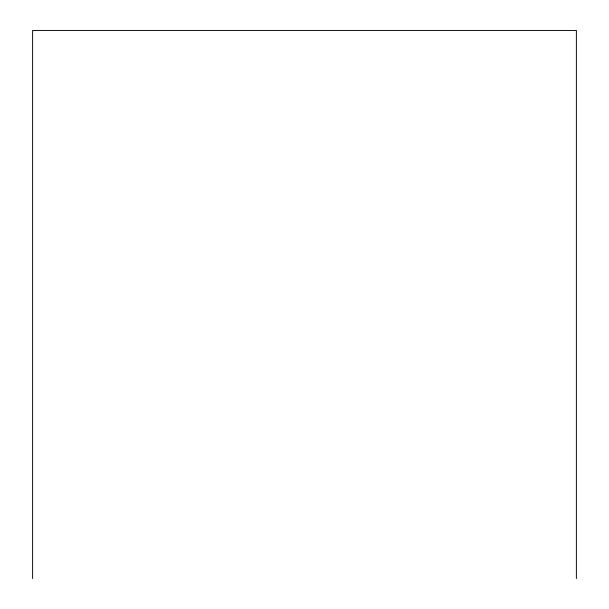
<?xml version="1.0" encoding="UTF-8"?>
<svg xmlns="http://www.w3.org/2000/svg" width="609" height="609" viewBox="0 0 609 609"><rect width="100%" height="100%" fill="white"/><g stroke="black" fill="none" stroke-linecap="round" stroke-linejoin="round"><path stroke-width="0.91" d="M576.38 578.55L576.38 30.45L32.62 30.45L32.62 578.55"/></g></svg>
